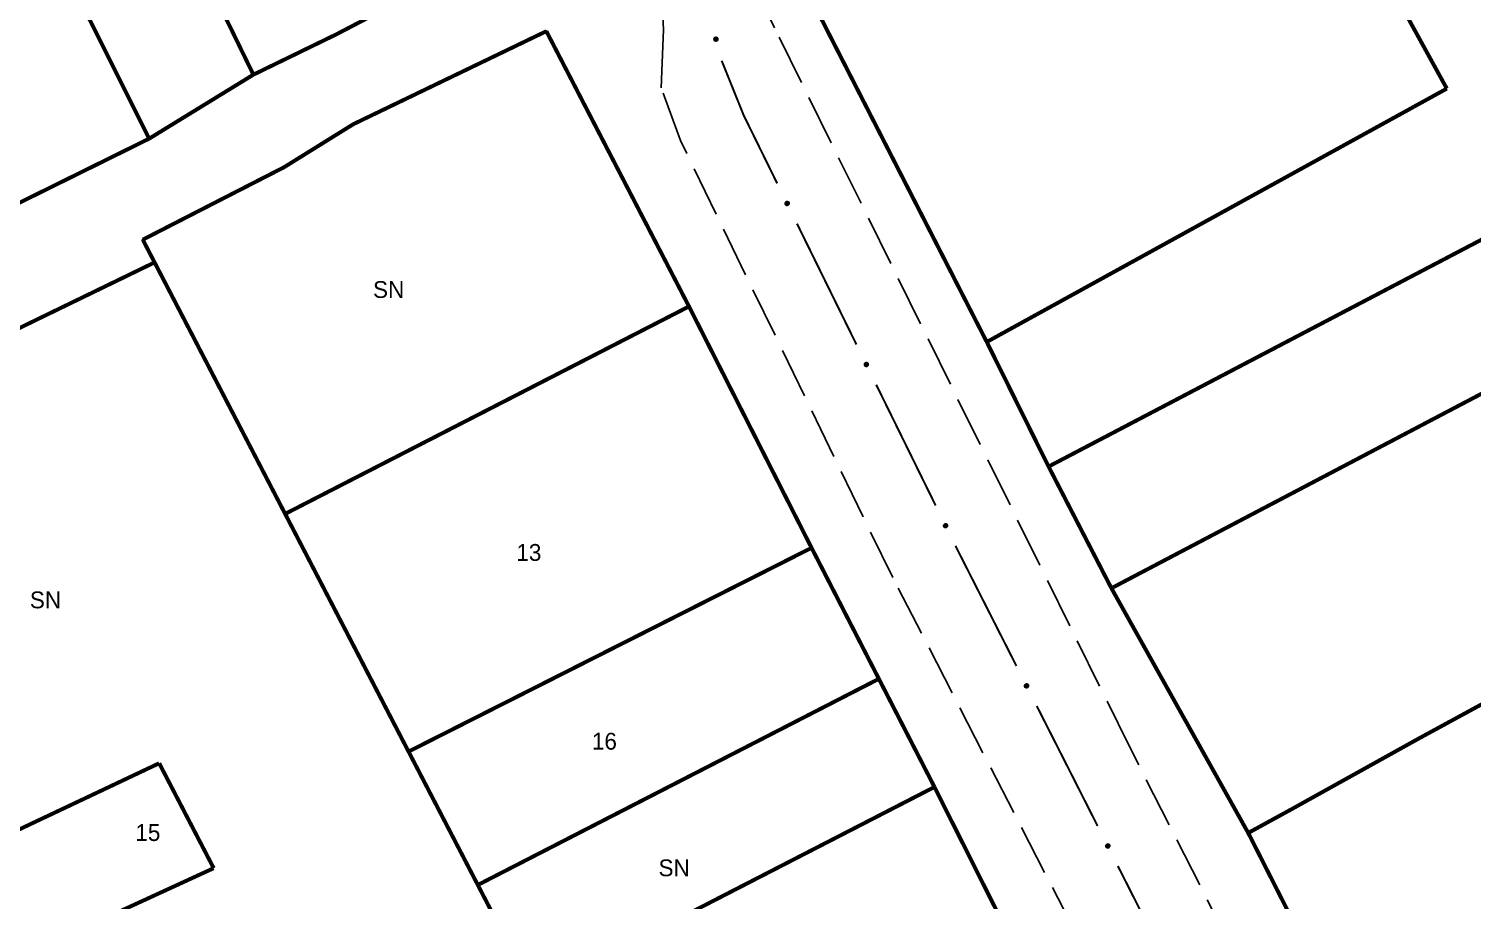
# Model space of a CAD drawing. Extents: x 205807 to 207855, y 4874692 to 4876446.
# Drawn here: x 206843.6 to 206972.3, y 4876116.3 to 4876194 of the extents above; entities that cross this region are included whole.
import ezdxf
from ezdxf.enums import TextEntityAlignment as Align

# ---------------------------------------------------------------- set-up
doc = ezdxf.new("R2010")
doc.units = 0
doc.header["$LTSCALE"] = 1.5
doc.header["$MEASUREMENT"] = 0
doc.linetypes.add('TRACO_11', pattern=[8, 3, -1, 3, -1])
for name, color, linetype in [('CD_MALHA_LOTES', 7, 'CONTINUOUS'), ('RU-QUADRA', 210, 'CONTINUOUS'), ('SV-EIXO-RUA-PAV', 20, 'CONTINUOUS'), ('SV-RUA-PAVIM', 7, 'CONTINUOUS'), ('Th_NmrPort', 1, 'CONTINUOUS')]:
    doc.layers.add(name, color=color, linetype=linetype)

msp = doc.modelspace()

# ---------------------------------------------------------------- linework, layer by layer
at = {"layer": 'CD_MALHA_LOTES', "linetype": 'Continuous', "const_width": 0.35, "flags": 128}
for points in [[(206929.006185, 4876166.088669), (206914.639738, 4876194.146502), (206882.620648, 4876257.615039)], [(206863.652333, 4876189.912639), (206842.567219, 4876233.166364)], [(206854.361603, 4876184.207787), (206849.098987, 4876194.730954), (206832.563925, 4876227.423082)], [(206886.086438, 4876201.3594), (206871.058022, 4876193.514456), (206863.652333, 4876189.912639)], [(206853.794498, 4876175.20504), (206866.391609, 4876181.664995), (206872.556331, 4876185.498049), (206889.757767, 4876193.78565)], [(206889.757767, 4876193.78565), (206902.470399, 4876169.252609)], [(206970.004085, 4876188.669921), (206966.579211, 4876194.899757)], [(206863.652333, 4876189.912639), (206854.361603, 4876184.207787)], [(206956.140027, 4876181.03373), (206970.004085, 4876188.669921)], [(206854.361603, 4876184.207787), (206833.167324, 4876173.733616)], [(206929.006185, 4876166.088669), (206956.140027, 4876181.03373)], [(206956.139713, 4876166.318155), (206976.484627, 4876176.982784)], [(206854.846819, 4876173.177927), (206853.794498, 4876175.20504)], [(206836.624795, 4876164.329073), (206854.846819, 4876173.177927)], [(206866.482076, 4876150.764646), (206854.846819, 4876173.177927)], [(206866.482076, 4876150.764646), (206902.470399, 4876169.252609)], [(206902.470399, 4876169.252609), (206913.392834, 4876147.737992)], [(206934.514261, 4876154.98228), (206929.006185, 4876166.088669)], [(206934.514261, 4876154.98228), (206956.139713, 4876166.318155)], [(206956.13942, 4876152.563539), (206982.09853, 4876166.2083)], [(206940.114127, 4876144.140241), (206934.514261, 4876154.98228)], [(206940.114127, 4876144.140241), (206956.13942, 4876152.563539)], [(206875.678684, 4876133.048995), (206866.482076, 4876150.764646)], [(206877.47955, 4876129.579942), (206913.392834, 4876147.737992)], [(206913.392834, 4876147.737992), (206919.391616, 4876136.063381)], [(206952.306223, 4876122.328126), (206940.114127, 4876144.140241)], [(206956.13882, 4876124.427731), (206967.444545, 4876130.711634), (206993.269277, 4876144.768845)], [(206883.650816, 4876117.692081), (206919.391616, 4876136.063381)], [(206919.391616, 4876136.063381), (206924.346079, 4876126.421185)], [(206877.47955, 4876129.579942), (206875.678684, 4876133.048995)], [(206883.650816, 4876117.692081), (206877.47955, 4876129.579942)], [(206838.509818, 4876120.619269), (206855.257077, 4876128.53954)], [(206855.257077, 4876128.53954), (206857.425246, 4876124.364424)], [(206888.656737, 4876108.049054), (206924.346079, 4876126.421185)], [(206924.346079, 4876126.421185), (206930.093192, 4876114.986014)], [(206860.114027, 4876119.1868), (206857.425246, 4876124.364424)], [(206952.306223, 4876122.328126), (206956.13882, 4876124.427731)], [(206956.146879, 4876114.766377), (206952.306223, 4876122.328126)], [(206843.279871, 4876111.445598), (206860.114027, 4876119.1868)], [(206888.656737, 4876108.049054), (206883.650816, 4876117.692081)]]:
    msp.add_lwpolyline(points, dxfattribs=at)
at = {"layer": 'RU-QUADRA', "linetype": 'Continuous', "const_width": 0.18, "flags": 128}
for points in [[(206833.167324, 4876173.733616), (206854.361603, 4876184.207787), (206863.652333, 4876189.912639), (206871.058022, 4876193.514456), (206886.086438, 4876201.3594), (206896.701001, 4876206.90028), (206873.860594, 4876250.982416), (206863.774331, 4876244.775558), (206842.567219, 4876233.166364)], [(207077.888135, 4875980.540984), (207066.596013, 4876002.665983), (207064.730921, 4876006.207003), (207060.813287, 4876013.996255), (207055.148503, 4876024.650215), (207044.240465, 4876046.087533), (207040.984608, 4876052.486193), (207032.612159, 4876069.251588), (207020.949387, 4876091.643795), (206977.715267, 4876071.434374), (206973.344556, 4876080.132533), (206967.916104, 4876090.964356), (206962.629131, 4876101.513873), (206956.146879, 4876114.766377), (206952.306223, 4876122.328126), (206940.114127, 4876144.140241), (206934.514261, 4876154.98228), (206929.006185, 4876166.088669), (206914.639738, 4876194.146502)], [(206930.093192, 4876114.986014), (206924.346079, 4876126.421185), (206919.391616, 4876136.063381), (206913.392834, 4876147.737992), (206902.470399, 4876169.252609), (206889.757767, 4876193.78565), (206872.556331, 4876185.498049), (206866.391609, 4876181.664995), (206853.794498, 4876175.20504), (206854.846819, 4876173.177927), (206836.624795, 4876164.329073)]]:
    msp.add_lwpolyline(points, dxfattribs=at)
at = {"layer": 'SV-EIXO-RUA-PAV'}
for points in [[(206904.934645, 4876193.23919), (206904.976689, 4876193.214203), (206905.007714, 4876193.184131), (206905.026371, 4876193.151601), (206905.035363, 4876193.118557), (206905.040755, 4876193.083714), (206905.03844, 4876193.047387), (206905.02694, 4876193.007636), (206905.002171, 4876192.965285), (206904.969276, 4876192.935527), (206904.938363, 4876192.915529), (206904.904446, 4876192.904169), (206904.87051, 4876192.899498), (206904.832855, 4876192.903151), (206904.792685, 4876192.915198), (206904.750702, 4876192.941135), (206904.720488, 4876192.970826), (206904.703267, 4876193.002764), (206904.692063, 4876193.036934), (206904.686985, 4876193.072571), (206904.689462, 4876193.108218), (206904.701665, 4876193.148641), (206904.727814, 4876193.189739), (206904.757083, 4876193.220212), (206904.788771, 4876193.237876), (206904.82266, 4876193.24815), (206904.857541, 4876193.253983), (206904.894155, 4876193.253176), (206904.934645, 4876193.23919)], [(206911.24759, 4876178.604872), (206911.294106, 4876178.589761), (206911.330993, 4876178.567262), (206911.356359, 4876178.539642), (206911.372409, 4876178.50939), (206911.385343, 4876178.476591), (206911.391088, 4876178.440646), (206911.388627, 4876178.399339), (206911.373796, 4876178.352571), (206911.348264, 4876178.316298), (206911.322516, 4876178.289981), (206911.291935, 4876178.271429), (206911.259862, 4876178.259397), (206911.222327, 4876178.254665), (206911.18049, 4876178.257567), (206911.133824, 4876178.273619), (206911.097812, 4876178.295924), (206911.073979, 4876178.323284), (206911.055522, 4876178.354147), (206911.042718, 4876178.38779), (206911.037283, 4876178.423107), (206911.040281, 4876178.465225), (206911.056734, 4876178.511074), (206911.078571, 4876178.547246), (206911.105589, 4876178.571457), (206911.136383, 4876178.588943), (206911.169122, 4876178.602316), (206911.205014, 4876178.609596), (206911.24759, 4876178.604872)], [(206918.309475, 4876164.247652), (206918.355991, 4876164.232541), (206918.392878, 4876164.210042), (206918.418243, 4876164.182421), (206918.434294, 4876164.152169), (206918.447228, 4876164.11937), (206918.452973, 4876164.083425), (206918.450512, 4876164.042118), (206918.435681, 4876163.99535), (206918.410149, 4876163.959077), (206918.384401, 4876163.932761), (206918.353819, 4876163.914208), (206918.321747, 4876163.902177), (206918.284212, 4876163.897444), (206918.242375, 4876163.900347), (206918.195709, 4876163.916398), (206918.159697, 4876163.938704), (206918.135864, 4876163.966064), (206918.117407, 4876163.996926), (206918.104603, 4876164.030569), (206918.099167, 4876164.065886), (206918.102166, 4876164.108004), (206918.118619, 4876164.153853), (206918.140456, 4876164.190025), (206918.167474, 4876164.214236), (206918.198267, 4876164.231723), (206918.231007, 4876164.245096), (206918.266899, 4876164.252375), (206918.309475, 4876164.247652)], [(206925.37136, 4876149.890431), (206925.417875, 4876149.87532), (206925.454763, 4876149.852821), (206925.480128, 4876149.825201), (206925.496179, 4876149.794949), (206925.509113, 4876149.76215), (206925.514858, 4876149.726205), (206925.512397, 4876149.684897), (206925.497566, 4876149.63813), (206925.472034, 4876149.601857), (206925.446286, 4876149.57554), (206925.415704, 4876149.556988), (206925.383631, 4876149.544956), (206925.346096, 4876149.540224), (206925.30426, 4876149.543126), (206925.257594, 4876149.559178), (206925.221581, 4876149.581483), (206925.197749, 4876149.608843), (206925.179292, 4876149.639706), (206925.166488, 4876149.673349), (206925.161052, 4876149.708666), (206925.164051, 4876149.750784), (206925.180504, 4876149.796633), (206925.202341, 4876149.832805), (206925.229359, 4876149.857016), (206925.260152, 4876149.874502), (206925.292891, 4876149.887875), (206925.328784, 4876149.895154), (206925.37136, 4876149.890431)], [(206932.585581, 4876135.610879), (206932.632283, 4876135.596354), (206932.669451, 4876135.574321), (206932.695161, 4876135.547021), (206932.71159, 4876135.516973), (206932.724935, 4876135.484339), (206932.731131, 4876135.448469), (206932.72919, 4876135.407134), (206932.714948, 4876135.360184), (206932.689874, 4876135.323593), (206932.664458, 4876135.296955), (206932.634112, 4876135.278019), (206932.602193, 4876135.265586), (206932.564721, 4876135.260382), (206932.522851, 4876135.262759), (206932.475987, 4876135.278222), (206932.439697, 4876135.300073), (206932.415522, 4876135.327132), (206932.396679, 4876135.35776), (206932.383454, 4876135.39124), (206932.377575, 4876135.426485), (206932.380043, 4876135.468637), (206932.395919, 4876135.51469), (206932.417299, 4876135.551134), (206932.444011, 4876135.575682), (206932.474583, 4876135.593554), (206932.507151, 4876135.607338), (206932.542949, 4876135.615067), (206932.585581, 4876135.610879)], [(206939.820437, 4876121.339892), (206939.867121, 4876121.32531), (206939.904261, 4876121.303231), (206939.929938, 4876121.2759), (206939.946331, 4876121.245832), (206939.959636, 4876121.213182), (206939.965788, 4876121.177304), (206939.963796, 4876121.135971), (206939.949497, 4876121.089038), (206939.924378, 4876121.052478), (206939.89893, 4876121.025871), (206939.868561, 4876121.006973), (206939.836627, 4876120.994579), (206939.799148, 4876120.98942), (206939.757281, 4876120.991848), (206939.710436, 4876121.007369), (206939.674173, 4876121.029265), (206939.650031, 4876121.056353), (206939.631225, 4876121.087004), (206939.618041, 4876121.1205), (206939.612205, 4876121.155753), (206939.614725, 4876121.197902), (206939.630657, 4876121.243935), (206939.652082, 4876121.280352), (206939.678824, 4876121.304868), (206939.709417, 4876121.322703), (206939.742002, 4876121.336446), (206939.77781, 4876121.344132), (206939.820437, 4876121.339892)]]:
    msp.add_lwpolyline(points, close=True, dxfattribs=at)
for points in [[(206904.686985, 4876193.072571), (206904.720488, 4876192.970826)], [(206904.689462, 4876193.108218), (206904.750702, 4876192.941135)], [(206904.689852, 4876193.086322), (206904.733625, 4876192.962106)], [(206904.69916, 4876193.123628), (206904.769436, 4876192.935603)], [(206904.701665, 4876193.148641), (206904.792685, 4876192.915198)], [(206904.717121, 4876193.165812), (206904.811564, 4876192.912016)], [(206904.727814, 4876193.189739), (206904.832855, 4876192.903151)], [(206904.74198, 4876193.202632), (206904.849561, 4876192.90568)], [(206904.757083, 4876193.220212), (206904.87051, 4876192.899498)], [(206904.772987, 4876193.22549), (206904.886288, 4876192.904652)], [(206904.788771, 4876193.237876), (206904.904446, 4876192.904169)], [(206904.8059, 4876193.240386), (206904.918454, 4876192.91095)], [(206904.82266, 4876193.24815), (206904.938363, 4876192.915529)], [(206904.842048, 4876193.247638), (206904.954395, 4876192.930781)], [(206904.857541, 4876193.253983), (206904.969276, 4876192.935527)], [(206904.876812, 4876193.248946), (206904.985085, 4876192.954966)], [(206904.894155, 4876193.253176), (206905.002171, 4876192.965285)], [(206904.912847, 4876193.244947), (206905.011905, 4876192.98945)], [(206904.934645, 4876193.23919), (206905.02694, 4876193.007636)], [(206904.956993, 4876193.224649), (206905.030558, 4876193.034606)], [(206904.976689, 4876193.214203), (206905.03844, 4876193.047387)], [(206904.994449, 4876193.197137), (206905.036577, 4876193.07393)], [(206905.007714, 4876193.184131), (206905.040755, 4876193.083714)], [(206911.067711, 4876178.52677), (206911.238065, 4876178.260812)], [(206911.078571, 4876178.547246), (206911.259862, 4876178.259397)], [(206911.092922, 4876178.555898), (206911.274116, 4876178.2679)], [(206911.105589, 4876178.571457), (206911.291935, 4876178.271429)], [(206911.121745, 4876178.577678), (206911.304104, 4876178.281129)], [(206911.136383, 4876178.588943), (206911.322516, 4876178.289981)], [(206911.155407, 4876178.592715), (206911.334795, 4876178.30839)], [(206911.169122, 4876178.602316), (206911.348264, 4876178.316298)], [(206911.189029, 4876178.601649), (206911.359403, 4876178.338742)], [(206911.205014, 4876178.609596), (206911.373796, 4876178.352571)], [(206911.22506, 4876178.605686), (206911.377968, 4876178.378287)], [(206911.24759, 4876178.604872), (206911.388627, 4876178.399339)], [(206911.272593, 4876178.595612), (206911.386215, 4876178.426442)], [(206911.294106, 4876178.589761), (206911.391088, 4876178.440646)], [(206911.315189, 4876178.577026), (206911.383423, 4876178.466127)], [(206911.330993, 4876178.567262), (206911.385343, 4876178.476591)], [(206911.037283, 4876178.423107), (206911.133824, 4876178.273619)], [(206911.040281, 4876178.465225), (206911.18049, 4876178.257567)], [(206911.042486, 4876178.401835), (206911.112547, 4876178.290313)], [(206911.042718, 4876178.38779), (206911.097812, 4876178.295924)], [(206911.043347, 4876178.440274), (206911.153316, 4876178.272349)], [(206911.051575, 4876178.485379), (206911.199606, 4876178.258622)], [(206911.056734, 4876178.511074), (206911.222327, 4876178.254665)], [(206918.099167, 4876164.065886), (206918.195709, 4876163.916398)], [(206918.102166, 4876164.108004), (206918.242375, 4876163.900347)], [(206918.104371, 4876164.044614), (206918.174432, 4876163.933092)], [(206918.104603, 4876164.030569), (206918.159697, 4876163.938704)], [(206918.105232, 4876164.083054), (206918.215201, 4876163.915129)], [(206918.11346, 4876164.128158), (206918.26149, 4876163.901401)], [(206918.118619, 4876164.153853), (206918.284212, 4876163.897444)], [(206918.129596, 4876164.16955), (206918.29995, 4876163.903591)], [(206918.140456, 4876164.190025), (206918.321747, 4876163.902177)], [(206918.154806, 4876164.198677), (206918.336001, 4876163.910679)], [(206918.167474, 4876164.214236), (206918.353819, 4876163.914208)], [(206918.18363, 4876164.220458), (206918.365989, 4876163.923909)], [(206918.198267, 4876164.231723), (206918.384401, 4876163.932761)], [(206918.217292, 4876164.235494), (206918.396679, 4876163.95117)], [(206918.231007, 4876164.245096), (206918.410149, 4876163.959077)], [(206918.250914, 4876164.244429), (206918.421287, 4876163.981521)], [(206918.266899, 4876164.252375), (206918.435681, 4876163.99535)], [(206918.286944, 4876164.248465), (206918.439853, 4876164.021066)], [(206918.309475, 4876164.247652), (206918.450512, 4876164.042118)], [(206918.334478, 4876164.238391), (206918.4481, 4876164.069222)], [(206918.355991, 4876164.232541), (206918.452973, 4876164.083425)], [(206918.377074, 4876164.219806), (206918.445308, 4876164.108906)], [(206918.392878, 4876164.210042), (206918.447228, 4876164.11937)], [(206925.161052, 4876149.708666), (206925.257594, 4876149.559178)], [(206925.164051, 4876149.750784), (206925.30426, 4876149.543126)], [(206925.166256, 4876149.687393), (206925.236317, 4876149.575872)], [(206925.166488, 4876149.673349), (206925.221581, 4876149.581483)], [(206925.167117, 4876149.725833), (206925.277086, 4876149.557908)], [(206925.175345, 4876149.770938), (206925.323375, 4876149.544181)], [(206925.180504, 4876149.796633), (206925.346096, 4876149.540224)], [(206925.191481, 4876149.812329), (206925.361835, 4876149.546371)], [(206925.202341, 4876149.832805), (206925.383631, 4876149.544956)], [(206925.216691, 4876149.841457), (206925.397886, 4876149.553459)], [(206925.229359, 4876149.857016), (206925.415704, 4876149.556988)], [(206925.245515, 4876149.863237), (206925.427874, 4876149.566688)], [(206925.260152, 4876149.874502), (206925.446286, 4876149.57554)], [(206925.279177, 4876149.878274), (206925.458564, 4876149.593949)], [(206925.292891, 4876149.887875), (206925.472034, 4876149.601857)], [(206925.312798, 4876149.887208), (206925.483172, 4876149.624301)], [(206925.328784, 4876149.895154), (206925.497566, 4876149.63813)], [(206925.348829, 4876149.891245), (206925.501738, 4876149.663846)], [(206925.37136, 4876149.890431), (206925.512397, 4876149.684897)], [(206925.396363, 4876149.881171), (206925.509985, 4876149.712001)], [(206925.417875, 4876149.87532), (206925.514858, 4876149.726205)], [(206925.438959, 4876149.862585), (206925.507193, 4876149.751686)], [(206925.454763, 4876149.852821), (206925.509113, 4876149.76215)], [(206932.377575, 4876135.426485), (206932.475987, 4876135.278222)], [(206932.380043, 4876135.468637), (206932.522851, 4876135.262759)], [(206932.383045, 4876135.40528), (206932.454502, 4876135.294647)], [(206932.383423, 4876135.443728), (206932.495494, 4876135.277198)], [(206932.383454, 4876135.39124), (206932.439697, 4876135.300073)], [(206932.391083, 4876135.488932), (206932.541952, 4876135.264053)], [(206932.395919, 4876135.51469), (206932.564721, 4876135.260382)], [(206932.406698, 4876135.530523), (206932.580381, 4876135.266727)], [(206932.417299, 4876135.551134), (206932.602193, 4876135.265586)], [(206932.43154, 4876135.559965), (206932.61634, 4876135.274267)], [(206932.444011, 4876135.575682), (206932.634112, 4876135.278019)], [(206932.460088, 4876135.582106), (206932.64616, 4876135.287872)], [(206932.474583, 4876135.593554), (206932.664458, 4876135.296955)], [(206932.493558, 4876135.597565), (206932.676505, 4876135.315517)], [(206932.507151, 4876135.607338), (206932.689874, 4876135.323593)], [(206932.527065, 4876135.606921), (206932.700729, 4876135.346175)], [(206932.542949, 4876135.615067), (206932.714948, 4876135.360184)], [(206932.563042, 4876135.61141), (206932.718796, 4876135.38595)], [(206932.585581, 4876135.610879), (206932.72919, 4876135.407134)], [(206932.610698, 4876135.601934), (206932.726438, 4876135.434206)], [(206932.632283, 4876135.596354), (206932.731131, 4876135.448469)], [(206932.653525, 4876135.583885), (206932.723147, 4876135.473852)], [(206932.669451, 4876135.574321), (206932.724935, 4876135.484339)], [(206939.612205, 4876121.155753), (206939.710436, 4876121.007369)], [(206939.614725, 4876121.197902), (206939.757281, 4876120.991848)], [(206939.61765, 4876121.134541), (206939.688971, 4876121.023821)], [(206939.618041, 4876121.1205), (206939.674173, 4876121.029265)], [(206939.618074, 4876121.172988), (206939.729941, 4876121.006321)], [(206939.62579, 4876121.218183), (206939.776383, 4876120.99312)], [(206939.630657, 4876121.243935), (206939.799148, 4876120.98942)], [(206939.641456, 4876121.259755), (206939.814816, 4876120.995746)], [(206939.652082, 4876121.280352), (206939.836627, 4876120.994579)], [(206939.666334, 4876121.289166), (206939.850784, 4876121.003242)], [(206939.678824, 4876121.304868), (206939.868561, 4876121.006973)], [(206939.694909, 4876121.311272), (206939.88062, 4876121.016811)], [(206939.709417, 4876121.322703), (206939.89893, 4876121.025871)], [(206939.728397, 4876121.32669), (206939.910999, 4876121.044418)], [(206939.742002, 4876121.336446), (206939.924378, 4876121.052478)], [(206939.761916, 4876121.336005), (206939.935261, 4876121.075047)], [(206939.77781, 4876121.344132), (206939.949497, 4876121.089038)], [(206939.797898, 4876121.34045), (206939.953377, 4876121.1148)], [(206939.820437, 4876121.339892), (206939.963796, 4876121.135971)], [(206939.845543, 4876121.330916), (206939.961077, 4876121.163046)], [(206939.867121, 4876121.32531), (206939.965788, 4876121.177304)], [(206939.888347, 4876121.312815), (206939.957835, 4876121.202696)], [(206939.904261, 4876121.303231), (206939.959636, 4876121.213182)]]:
    msp.add_lwpolyline(points, dxfattribs=at)
at = {"layer": 'SV-EIXO-RUA-PAV', "const_width": 0.18}
for points in [[(206905.387138, 4876191.148082), (206907.25602, 4876186.510487)], [(206907.25602, 4876186.510487), (206907.345062, 4876186.28953)], [(206907.345062, 4876186.28953), (206910.329492, 4876180.222011)], [(206912.094964, 4876176.632705), (206917.391377, 4876165.86479)], [(206919.156848, 4876162.275485), (206924.453262, 4876151.50757)], [(206926.218733, 4876147.918264), (206926.329326, 4876147.693422)], [(206926.329326, 4876147.693422), (206931.647233, 4876137.216352)], [(206933.457672, 4876133.649517), (206936.62594, 4876127.407556)], [(206936.62594, 4876127.407556), (206936.841275, 4876126.983316)], [(206936.841275, 4876126.983316), (206938.884053, 4876122.946511)], [(206940.690128, 4876119.377465), (206946.108354, 4876108.670325)]]:
    msp.add_lwpolyline(points, dxfattribs=at)
at = {"layer": 'SV-RUA-PAVIM', "linetype": 'TRACO_11'}
for points in [[(206956.138335, 4876101.666224, 5.551416), (206941.71437, 4876130.042127, 5.158006), (206910.082067, 4876194.080404, 5.576004), (206903.177372, 4876208.254598, 5.583998), (206880.120323, 4876253.189702, 5.334327), (206877.036034, 4876260.153481, 5.259426), (206876.784856, 4876262.560801, 5.159557)], [(206956.13779, 4876076.134834, 5.133418), (206920.625024, 4876145.101047, 5.133418), (206901.710069, 4876184.031209, 5.526828), (206899.99076, 4876188.753479, 5.526828), (206900.073154, 4876190.953659, 5.526828), (206900.184872, 4876193.936869, 5.526828), (206899.947974, 4876198.708877, 5.583998), (206899.540729, 4876202.941226, 5.583998), (206897.345437, 4876208.669346, 5.633932), (206886.221909, 4876230.331879, 5.633932), (206873.518689, 4876254.263402, 5.209491), (206872.134716, 4876256.079923, 5.184524), (206869.738364, 4876256.881952, 5.034721), (206868.52944, 4876257.330985, 5.034721)]]:
    msp.add_polyline3d(points, dxfattribs=at)

# ---------------------------------------------------------------- texts
at = {"layer": 'Th_NmrPort', "color": 1}
for s, p in [('SN', (206874.313456, 4876170.762703)), ('13', (206887.085358, 4876147.328161)), ('SN', (206843.732962, 4876143.099208)), ('16', (206893.815912, 4876130.501775)), ('15', (206853.132005, 4876122.362099)), ('SN', (206899.754637, 4876119.218199))]:
    msp.add_text(s, height=1.5, dxfattribs=at).set_placement(p, align=Align.MIDDLE_LEFT)

doc.saveas('drawing.dxf')
